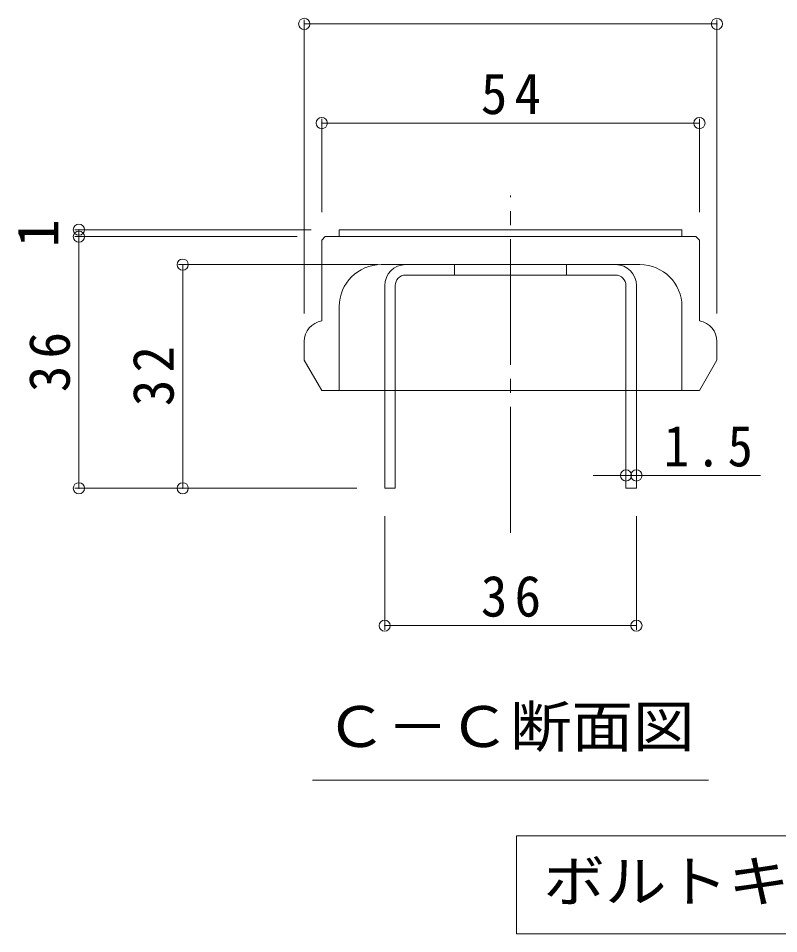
# Model space of a CAD drawing. Units: millimetres on the paper, enlarged 10 times, with parts at other scales. Extents: x -2136 to 2339, y -1943 to 1784.
# Drawn here: x 434 to 978, y 287 to 942 of the extents above; entities that cross this region are included whole.
import ezdxf
from ezdxf.enums import TextEntityAlignment as Align

# ---------------------------------------------------------------- set-up
doc = ezdxf.new("R2010")
doc.units = ezdxf.units.MM
doc.header["$LTSCALE"] = 10
doc.header["$PDMODE"] = 32
doc.header["$PDSIZE"] = 8
doc.linetypes.add('CHAIN2', pattern=[12, 9, -1, 1, -1])
doc.linetypes.add('DASHED1', pattern=[1.8, 1.2, -0.6])
for name, color, linetype, lineweight in [('D-4', 7, 'Continuous', 9), ('D-5', 7, 'Continuous', 9), ('D-7', 6, 'Continuous', 9), ('D-8', 4, 'Continuous', 9)]:
    doc.layers.add(name, color=color, linetype=linetype, lineweight=lineweight)
doc.styles.add('ＭＳ ゴシック', font='')
doc.styles.get('ＭＳ ゴシック').set_extended_font_data('MS Gothic')

msp = doc.modelspace()

# ---------------------------------------------------------------- linework, layer by layer
at = {"layer": 'D-4'}
for p, q in [((638.63, 941.13), (638.63, 730.92)), ((638.63, 938.13), (933.63, 938.13)), ((933.63, 941.13), (933.63, 730.92)), ((651.13, 870.16), (651.13, 803.42)), ((651.13, 867.16), (921.13, 867.16)), ((921.13, 870.16), (921.13, 803.42)), ((474.51, 790.92), (643.63, 790.92)), ((474.51, 785.92), (633.63, 785.92)), ((477.51, 785.92), (477.51, 790.92)), ((477.51, 605.92), (477.51, 785.92)), ((548.74, 765.92), (691.13, 765.92)), ((551.74, 605.92), (551.74, 765.92)), ((868.63, 615.08), (845.1, 615.08)), ((868.63, 615.08), (876.13, 615.08)), ((876.13, 615.08), (964.67, 615.08)), ((474.51, 605.92), (676.13, 605.92)), ((696.13, 504.66), (696.13, 585.92)), ((876.13, 504.66), (876.13, 585.92)), ((876.13, 507.66), (696.13, 507.66))]:
    msp.add_line(p, q, dxfattribs=at)
for p in [(638.63, 938.13), (933.63, 938.13), (651.13, 867.16), (921.13, 867.16), (477.51, 790.92), (477.51, 785.92), (551.74, 765.92), (868.63, 615.08), (876.13, 615.08), (477.51, 605.92), (551.74, 605.92), (696.13, 507.66), (876.13, 507.66)]:
    msp.add_point(p, dxfattribs=at)
at = {"layer": 'D-5'}
for p, q in [((644.63, 397), (927.63, 397)), ((790.33, 357.27), (790.33, 287.27)), ((790.33, 357.27), (1453.87, 357.27)), ((790.33, 287.27), (1453.87, 287.27))]:
    msp.add_line(p, q, dxfattribs=at)
at = {"layer": 'D-7', "linetype": 'CHAIN2'}
msp.add_line((786.13, 574.13), (786.13, 815.39), dxfattribs=at)
at = {"layer": 'D-7'}
for p, q in [((651.13, 783.42), (653.63, 785.92)), ((918.63, 785.92), (653.63, 785.92)), ((663.63, 785.92), (663.63, 790.92)), ((663.63, 790.92), (908.63, 790.92)), ((908.63, 785.92), (908.63, 790.92)), ((651.13, 783.42), (651.13, 725.71)), ((693.63, 765.92), (878.63, 765.92)), ((663.63, 735.92), (663.63, 675.92)), ((908.63, 735.92), (908.63, 675.92)), ((638.63, 710.92), (638.63, 697.57)), ((933.63, 710.92), (933.63, 697.57)), ((651.13, 675.92), (638.63, 697.57)), ((921.13, 675.92), (933.63, 697.57)), ((651.13, 675.92), (696.13, 675.92)), ((703.63, 675.92), (868.63, 675.92)), ((876.13, 675.92), (921.13, 675.92))]:
    msp.add_line(p, q, dxfattribs=at)
at = {"layer": 'D-7', "linetype": 'DASHED1'}
for p, q in [((696.13, 675.92), (703.63, 675.92)), ((868.63, 675.92), (876.13, 675.92))]:
    msp.add_line(p, q, dxfattribs=at)
at = {"layer": 'D-7'}
msp.add_lwpolyline([(918.63, 785.92), (921.13, 783.42), (921.13, 725.71)], dxfattribs=at)
for centre, radius, start, end in [((693.63, 735.92), 30, 90, 180), ((878.63, 735.92), 30, 0, 90), ((653.63, 710.92), 15, 99.59386, 180), ((918.63, 710.92), 15, 0, 80.40614)]:
    msp.add_arc(centre, radius, start, end, dxfattribs=at)
at = {"layer": 'D-8'}
for p, q in [((711.13, 765.92), (861.13, 765.92)), ((746.13, 758.42), (746.13, 765.92)), ((826.13, 758.42), (826.13, 765.92)), ((861.13, 758.42), (711.13, 758.42)), ((703.63, 750.92), (703.63, 605.92)), ((868.63, 750.92), (868.63, 605.92)), ((876.13, 750.92), (876.13, 605.92)), ((876.13, 605.92), (868.63, 605.92))]:
    msp.add_line(p, q, dxfattribs=at)
msp.add_lwpolyline([(696.13, 750.92), (696.13, 605.92), (703.63, 605.92)], dxfattribs=at)
for centre, radius, start, end in [((711.13, 750.92), 15, 90, 180), ((861.13, 750.92), 15, 0, 90), ((711.13, 750.92), 7.5, 90, 180), ((861.13, 750.92), 7.5, 0, 90)]:
    msp.add_arc(centre, radius, start, end, dxfattribs=at)

# ---------------------------------------------------------------- texts
at = {"layer": 'D-4', "color": 2, "style": 'ＭＳ ゴシック'}
msp.add_text('1', height=29.33, rotation=90, dxfattribs=at).set_placement((471.51, 778.42), align=Align.BOTTOM_LEFT)
at = {"layer": 'D-4', "color": 2, "char_height": 29.33, "attachment_point": 7, "style": 'ＭＳ ゴシック'}
for s, insert in [('\\T1.27;\\W0.95;54', (764.88, 873.16)), ('\\T1.27;\\W0.9;1.5', (895.69, 621.08)), ('\\T1.27;\\W0.95;36', (764.88, 513.66))]:
    msp.add_mtext(s, dxfattribs=dict(at, insert=insert))
at = {"layer": 'D-4', "color": 2, "char_height": 29.33, "attachment_point": 7, "rotation": 90, "style": 'ＭＳ ゴシック'}
for s, insert in [('\\T1.27;\\W0.95;36', (471.51, 674.67)), ('\\T1.27;\\W0.95;32', (545.74, 664.67))]:
    msp.add_mtext(s, dxfattribs=dict(at, insert=insert))
at = {"layer": 'D-5', "color": 2, "style": 'ＭＳ ゴシック', "width": 1.1}
for s, p in [('Ｃ－Ｃ断面図', (653.63, 412)), ('ボルトキャップＨＣ－Ｌ詳細図', (809.6, 301.27))]:
    msp.add_text(s, height=29.33, dxfattribs=at).set_placement(p, align=Align.BOTTOM_LEFT)

doc.saveas('drawing.dxf')
